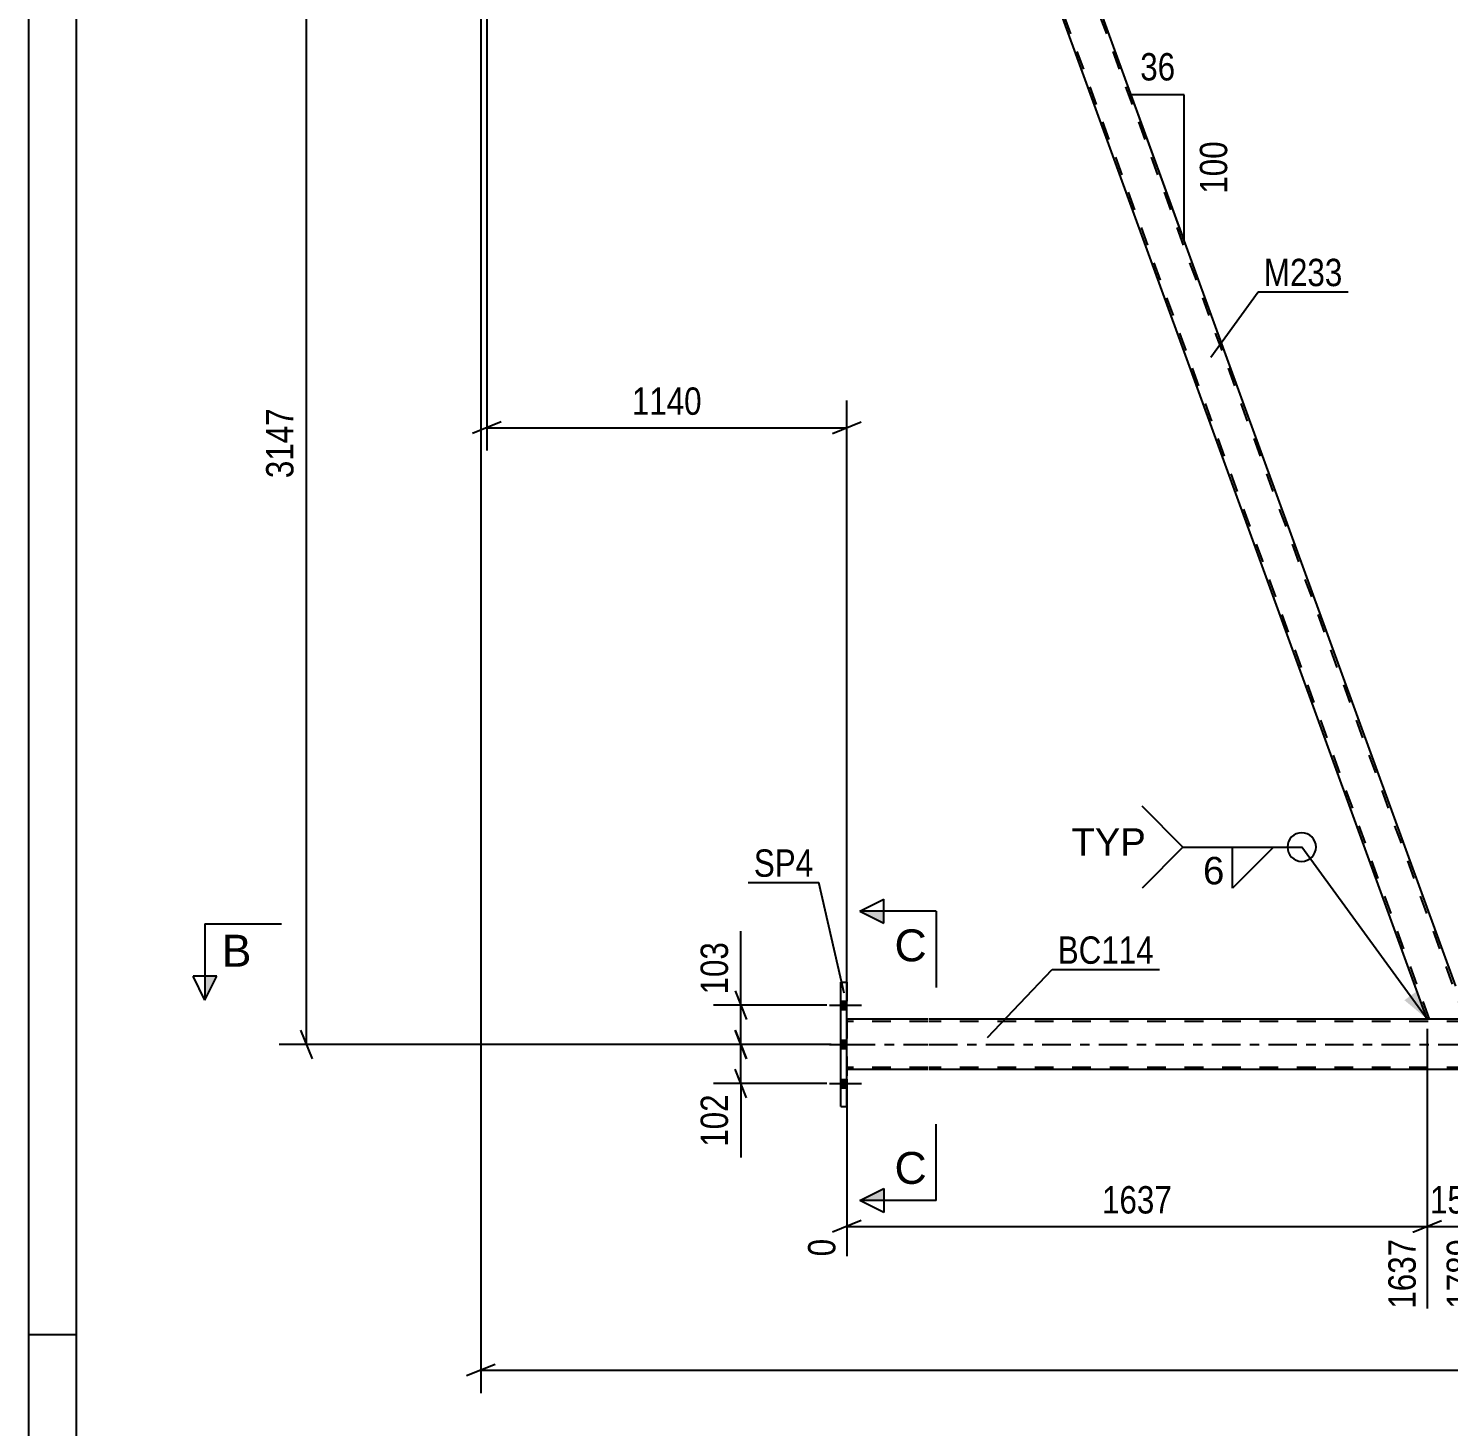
# Model space of a CAD drawing. Header units: millimetres. Extents: x 0 to 841, y 0 to 594.
# Drawn here: x 0 to 148.6, y 288.4 to 434.8 of the extents above; entities that cross this region are included whole.
import ezdxf

# ---------------------------------------------------------------- set-up
doc = ezdxf.new("R2010")
doc.units = ezdxf.units.MM
doc.linetypes.add('DXK_LINE_DOT2', pattern=[3.9198, 1.9599, -1.9599])
doc.linetypes.add('DXK_LINE_DOT3', pattern=[5.9187, 2.979, -0.9799, 0.9799, -0.9799])
doc.styles.add('Arial', font='ARIAL.TTF', dxfattribs={"height": 0.2})
doc.styles.add('Arial Narrow', font='ARIALN.TTF', dxfattribs={"height": 0.2})

# ---------------------------------------------------------------- blocks, each defined once
blk = doc.blocks.new('Unknown-389786769-1133 - 25525')
at = {"color": 5, "linetype": 'Continuous'}
for p, q in [((0, 594), (0, 0)), ((5, 589), (5, 5)), ((5, 298), (0, 298))]:
    blk.add_line(p, q, dxfattribs=at)
blk = doc.blocks.new('Bolt-389786769-2339 - 2334')
at = {"linetype": 'Continuous'}
for points in [[(85.66, 332.06), (85.66, 332.94), (85.02, 332.94), (85.02, 332.06)], [(85.66, 332.06), (85.66, 332.94), (85.02, 332.94), (85.02, 332.06)], [(85.66, 332.06), (85.66, 332.94), (85.02, 332.94), (85.02, 332.06)], [(85.66, 327.96), (85.66, 328.84), (85.02, 328.84), (85.02, 327.96)], [(85.66, 327.96), (85.66, 328.84), (85.02, 328.84), (85.02, 327.96)], [(85.66, 323.86), (85.66, 324.74), (85.02, 324.74), (85.02, 323.86)], [(85.66, 323.86), (85.66, 324.74), (85.02, 324.74), (85.02, 323.86)], [(85.66, 323.86), (85.66, 324.74), (85.02, 324.74), (85.02, 323.86)]]:
    blk.add_hatch(color=1, dxfattribs=at).paths.add_polyline_path(points)
at = {"color": 1, "linetype": 'Continuous'}
for p, q in [((83.86, 332.5), (87.18, 332.5)), ((83.86, 332.5), (87.18, 332.5)), ((83.86, 332.5), (87.18, 332.5)), ((85.02, 332.94), (85.66, 332.94)), ((85.02, 332.94), (85.66, 332.94)), ((85.02, 332.94), (85.66, 332.94)), ((85.02, 332.06), (85.66, 332.06)), ((85.02, 332.06), (85.66, 332.06)), ((85.02, 332.06), (85.66, 332.06)), ((85.02, 328.84), (85.66, 328.84)), ((85.02, 328.84), (85.66, 328.84)), ((83.86, 328.4), (87.18, 328.4)), ((83.86, 328.4), (87.18, 328.4)), ((85.02, 327.96), (85.66, 327.96)), ((85.02, 327.96), (85.66, 327.96)), ((83.86, 324.3), (87.18, 324.3)), ((83.86, 324.3), (87.18, 324.3)), ((83.86, 324.3), (87.18, 324.3)), ((85.02, 324.74), (85.66, 324.74)), ((85.02, 324.74), (85.66, 324.74)), ((85.02, 324.74), (85.66, 324.74)), ((85.02, 323.86), (85.66, 323.86)), ((85.02, 323.86), (85.66, 323.86)), ((85.02, 323.86), (85.66, 323.86))]:
    blk.add_line(p, q, dxfattribs=at)
blk = doc.blocks.new('Part-389786769-2422 - 2334')
at = {"color": 2, "linetype": 'Continuous'}
for p, q in [((94.18, 331.04), (85.66, 331.04)), ((227.07, 331.04), (94.28, 331.04)), ((94.18, 325.76), (85.66, 325.76)), ((227.07, 325.76), (94.28, 325.76))]:
    blk.add_line(p, q, dxfattribs=at)
at = {"color": 7, "linetype": 'DXK_LINE_DOT2'}
for p, q in [((85.66, 331.04), (85.66, 325.76)), ((85.66, 325.76), (85.66, 331.04)), ((94.18, 330.8), (85.66, 330.8)), ((765.82, 330.8), (94.28, 330.8)), ((94.18, 326), (85.66, 326)), ((765.82, 326), (94.28, 326))]:
    blk.add_line(p, q, dxfattribs=at)
at = {"color": 7, "linetype": 'DXK_LINE_DOT3'}
for p, q in [((85.66, 328.4), (94.18, 328.4)), ((94.28, 328.4), (765.82, 328.4))]:
    blk.add_line(p, q, dxfattribs=at)
blk = doc.blocks.new('Part-389786769-2567 - 2334')
at = {"color": 2, "linetype": 'Continuous'}
for p, q in [((146.4, 331.04), (102.28, 452.26)), ((102.28, 452.26), (106.53, 452.26)), ((149.39, 334.51), (106.53, 452.26))]:
    blk.add_line(p, q, dxfattribs=at)
at = {"color": 7, "linetype": 'DXK_LINE_DOT2'}
for p, q in [((146.65, 331.04), (102.53, 452.26)), ((150.4, 331.04), (106.28, 452.26)), ((150.65, 331.04), (149.39, 334.51)), ((150.65, 331.04), (146.4, 331.04)), ((150.14, 331.04), (146.91, 331.04))]:
    blk.add_line(p, q, dxfattribs=at)
blk = doc.blocks.new('Part-389786769-2502 - 2334')
at = {"color": 2, "linetype": 'Continuous'}
for p, q in [((85.02, 334.9), (85.02, 334.9)), ((85.02, 334.9), (85.66, 334.9)), ((85.02, 321.9), (85.02, 334.9)), ((85.66, 334.9), (85.66, 334.9)), ((85.66, 321.9), (85.66, 334.9)), ((85.02, 321.9), (85.66, 321.9)), ((85.66, 321.9), (85.66, 321.9))]:
    blk.add_line(p, q, dxfattribs=at)
at = {"color": 7, "linetype": 'DXK_LINE_DOT2'}
for p, q in [((85.02, 321.9), (85.02, 334.9)), ((85.66, 334.9), (85.66, 321.9)), ((85.66, 321.9), (85.66, 321.9))]:
    blk.add_line(p, q, dxfattribs=at)
blk = doc.blocks.new('StraightDimension-389786769-31062 - 2334')
at = {"color": 7, "linetype": 'Continuous'}
for p, q in [((74.57, 332.5), (74.57, 340.24)), ((74.57, 332.5), (74.57, 340.24)), ((73.97, 334), (75.17, 331)), ((83.57, 332.5), (71.72, 332.5)), ((74.57, 328.4), (74.57, 332.5)), ((75.17, 326.9), (73.97, 329.9)), ((83.57, 328.4), (71.72, 328.4))]:
    blk.add_line(p, q, dxfattribs=at)
at = {"color": 0}
blk.add_wipeout([(73.82, 339.71), (69.62, 339.71), (69.62, 333.03), (73.82, 333.03)], dxfattribs=at)
at = {"color": 3, "style": 'Arial Narrow'}
blk.add_text('103', height=2.863, rotation=90.0002, dxfattribs=at).set_placement((73.22, 333.63))
blk = doc.blocks.new('StraightDimension-389786769-32035 - 2334')
at = {"color": 7, "linetype": 'Continuous'}
for p, q in [((146.4, 330.04), (146.4, 300.74)), ((152.5, 330.04), (152.5, 300.74)), ((144.9, 308.75), (147.9, 309.95)), ((146.4, 309.35), (152.5, 309.35)), ((154, 309.95), (151, 308.75))]:
    blk.add_line(p, q, dxfattribs=at)
at = {"color": 0}
blk.add_wipeout([(152.79, 310.1), (152.79, 314.3), (146.1, 314.3), (146.1, 310.1)], dxfattribs=at)
at = {"color": 0, "linetype": 'Continuous'}
blk.add_wipeout([(151.9, 308.65), (147.7, 308.65), (147.7, 300.14), (151.9, 300.14)], dxfattribs=at)
at = {"color": 3, "style": 'Arial Narrow'}
blk.add_text('153', height=2.863, dxfattribs=at).set_placement((146.7, 310.7))
at = {"color": 3, "linetype": 'Continuous', "style": 'Arial Narrow'}
blk.add_text('1789', height=2.863, rotation=90.0002, dxfattribs=at).set_placement((151.3, 300.74))
blk = doc.blocks.new('StraightDimension-389786769-32312 - 2334')
at = {"color": 7, "linetype": 'Continuous'}
for p, q in [((47.34, 446.76), (47.34, 291.9)), ((48.84, 294.9), (45.84, 293.7)), ((47.34, 294.3), (775.08, 294.3))]:
    blk.add_line(p, q, dxfattribs=at)
blk = doc.blocks.new('StraightDimension-389786769-8886 - 2334')
at = {"color": 7, "linetype": 'Continuous'}
for p, q in [((29.69, 452.76), (28.49, 455.76)), ((46.34, 454.26), (26.24, 454.26)), ((29.09, 328.4), (29.09, 454.26)), ((28.49, 329.9), (29.69, 326.9)), ((84.02, 328.4), (26.24, 328.4))]:
    blk.add_line(p, q, dxfattribs=at)
at = {"color": 0}
blk.add_wipeout([(28.34, 395.59), (24.14, 395.59), (24.14, 387.08), (28.34, 387.08)], dxfattribs=at)
at = {"color": 3, "style": 'Arial Narrow'}
blk.add_text('3147', height=2.863, rotation=90.0002, dxfattribs=at).set_placement((27.74, 387.68))
blk = doc.blocks.new('StraightDimension-389786769-8907 - 2334')
at = {"color": 7, "linetype": 'Continuous'}
for p, q in [((47.98, 451.34), (47.98, 390.56)), ((85.66, 332.04), (85.66, 395.81)), ((49.48, 393.56), (46.48, 392.36)), ((47.98, 392.96), (85.66, 392.96)), ((84.16, 392.36), (87.16, 393.56))]:
    blk.add_line(p, q, dxfattribs=at)
at = {"color": 0}
blk.add_wipeout([(71.07, 393.71), (71.07, 397.91), (62.56, 397.91), (62.56, 393.71)], dxfattribs=at)
at = {"color": 3, "style": 'Arial Narrow'}
blk.add_text('1140', height=2.863, dxfattribs=at).set_placement((63.16, 394.31))
blk = doc.blocks.new('AngleDimension-389786769-9935 - 2334')
at = {"color": 7, "linetype": 'Continuous'}
for p, q in [((119.26, 417.28), (115.43, 427.81)), ((120.97, 427.81), (115.43, 427.81)), ((120.97, 412.59), (115.43, 427.81)), ((120.97, 412.59), (120.97, 427.81))]:
    blk.add_line(p, q, dxfattribs=at)
at = {"color": 0}
for points in [[(120.63, 428.71), (120.63, 432.91), (115.77, 432.91), (115.77, 428.71)], [(126.07, 423.54), (121.87, 423.54), (121.87, 416.86), (126.07, 416.86)]]:
    blk.add_wipeout(points, dxfattribs=at)
at = {"color": 3, "style": 'Arial Narrow'}
blk.add_text('36', height=2.863, dxfattribs=at).set_placement((116.37, 429.31))
blk.add_text('100', height=2.863, rotation=90.0002, dxfattribs=at).set_placement((125.47, 417.46))
blk = doc.blocks.new('StraightDimension-389786769-31063 - 2334')
at = {"color": 7, "linetype": 'Continuous'}
for p, q in [((73.97, 329.9), (75.17, 326.9)), ((83.57, 328.4), (71.72, 328.4)), ((74.57, 324.3), (74.57, 328.4)), ((75.17, 322.8), (73.97, 325.8)), ((83.57, 324.3), (71.72, 324.3)), ((74.57, 324.3), (74.57, 316.57)), ((74.57, 324.3), (74.57, 316.57))]:
    blk.add_line(p, q, dxfattribs=at)
at = {"color": 0}
blk.add_wipeout([(73.82, 323.78), (69.62, 323.78), (69.62, 317.09), (73.82, 317.09)], dxfattribs=at)
at = {"color": 3, "style": 'Arial Narrow'}
blk.add_text('102', height=2.863, rotation=90.0002, dxfattribs=at).set_placement((73.22, 317.69))
blk = doc.blocks.new('StraightDimension-389786769-32036 - 2334')
at = {"color": 7, "linetype": 'Continuous'}
for p, q in [((146.4, 330.04), (146.4, 300.74)), ((85.66, 324.76), (85.66, 306.22)), ((87.16, 309.95), (84.16, 308.75)), ((85.66, 309.35), (146.4, 309.35)), ((144.9, 308.75), (147.9, 309.95))]:
    blk.add_line(p, q, dxfattribs=at)
at = {"color": 0}
blk.add_wipeout([(120.28, 310.1), (120.28, 314.3), (111.77, 314.3), (111.77, 310.1)], dxfattribs=at)
at = {"color": 3, "style": 'Arial Narrow'}
blk.add_text('1637', height=2.863, dxfattribs=at).set_placement((112.37, 310.7))
at = {"color": 0, "linetype": 'Continuous'}
for points in [[(85.06, 308.65), (80.86, 308.65), (80.86, 305.62), (85.06, 305.62)], [(145.8, 308.65), (141.6, 308.65), (141.6, 300.14), (145.8, 300.14)]]:
    blk.add_wipeout(points, dxfattribs=at)
at = {"color": 3, "linetype": 'Continuous', "style": 'Arial Narrow'}
for s, height, p in [('0', 2.86, (84.46, 306.22)), ('1637', 2.863, (145.2, 300.74))]:
    blk.add_text(s, height=height, rotation=90.0002, dxfattribs=at).set_placement(p)
blk = doc.blocks.new('Mark-389786769-2418 - 2334')
at = {"color": 0}
blk.add_wipeout([(117.79, 336.84), (117.79, 339.84), (107.74, 339.84), (107.74, 336.84)], dxfattribs=at)
blk.add_wipeout([(117.79, 336.84), (117.79, 339.84), (107.74, 339.84), (107.74, 336.84)], dxfattribs=at)
at = {"color": 30, "linetype": 'Continuous'}
for p, q in [((100.4, 329.14), (107.14, 336.24)), ((107.14, 336.24), (118.39, 336.24))]:
    blk.add_line(p, q, dxfattribs=at)
at = {"color": 3, "style": 'Arial Narrow'}
blk.add_text('BC114', height=2.863, dxfattribs=at).set_placement((107.74, 336.84))
blk = doc.blocks.new('SectionMark-389786769-3488 - 2334')
at = {"linetype": 'Continuous'}
blk.add_hatch(color=6, dxfattribs=at).paths.add_polyline_path([(18.48, 335.54), (19.73, 335.54), (18.48, 333.04)])
at = {"color": 6, "linetype": 'Continuous'}
for p, q in [((18.48, 341.04), (26.48, 341.04)), ((18.48, 341.04), (18.48, 333.04)), ((18.48, 333.04), (17.23, 335.54)), ((19.73, 335.54), (17.23, 335.54)), ((18.48, 333.04), (19.73, 335.54))]:
    blk.add_line(p, q, dxfattribs=at)
at = {"color": 0, "linetype": 'Continuous'}
blk.add_wipeout([(23.34, 336.54), (23.34, 340.04), (20.23, 340.04), (20.23, 336.54)], dxfattribs=at)
at = {"color": 3, "linetype": 'Continuous', "style": 'Arial'}
blk.add_text('B', height=3.34, dxfattribs=at).set_placement((20.23, 336.54))
blk = doc.blocks.new('Mark-389786769-2498 - 2334')
at = {"color": 0}
blk.add_wipeout([(82.14, 345.95), (82.14, 348.95), (75.93, 348.95), (75.93, 345.95)], dxfattribs=at)
blk.add_wipeout([(82.14, 345.95), (82.14, 348.95), (75.93, 348.95), (75.93, 345.95)], dxfattribs=at)
at = {"color": 30, "linetype": 'Continuous'}
for p in [(75.33, 345.35), (85.37, 333.77)]:
    blk.add_line(p, (82.74, 345.35), dxfattribs=at)
at = {"color": 3, "style": 'Arial Narrow'}
blk.add_text('SP4', height=2.863, dxfattribs=at).set_placement((75.93, 345.95))
blk = doc.blocks.new('Mark-389786769-2563 - 2334')
at = {"color": 0}
blk.add_wipeout([(137.53, 407.78), (137.53, 410.78), (129.31, 410.78), (129.31, 407.78)], dxfattribs=at)
blk.add_wipeout([(137.53, 407.78), (137.53, 410.78), (129.31, 410.78), (129.31, 407.78)], dxfattribs=at)
at = {"color": 30, "linetype": 'Continuous'}
for p, q in [((123.77, 400.35), (128.71, 407.18)), ((128.71, 407.18), (138.13, 407.18))]:
    blk.add_line(p, q, dxfattribs=at)
at = {"color": 3, "style": 'Arial Narrow'}
blk.add_text('M233', height=2.863, dxfattribs=at).set_placement((129.31, 407.78))
blk = doc.blocks.new('SectionMark-389786769-10912 - 2334')
at = {"linetype": 'Continuous'}
for points in [[(89.52, 342.35), (89.52, 341.1), (87.02, 342.35)], [(89.52, 313.3), (89.52, 312.05), (87.02, 312.05)]]:
    blk.add_hatch(color=6, dxfattribs=at).paths.add_polyline_path(points)
at = {"color": 6, "linetype": 'Continuous'}
for p, q in [((87.02, 342.35), (89.52, 343.6)), ((89.52, 341.1), (89.52, 343.6)), ((95.02, 342.35), (87.02, 342.35)), ((87.02, 342.35), (89.52, 341.1)), ((95.02, 342.35), (95.02, 334.35)), ((95.02, 312.05), (95.02, 320.05)), ((87.02, 312.05), (89.52, 313.3)), ((89.52, 313.3), (89.52, 310.8)), ((95.02, 312.05), (87.02, 312.05)), ((89.52, 310.8), (87.02, 312.05))]:
    blk.add_line(p, q, dxfattribs=at)
at = {"color": 0, "linetype": 'Continuous'}
for points in [[(94.02, 337.1), (94.02, 340.6), (90.65, 340.6), (90.65, 337.1)], [(94.02, 313.8), (94.02, 317.3), (90.65, 317.3), (90.65, 313.8)]]:
    blk.add_wipeout(points, dxfattribs=at)
at = {"color": 3, "linetype": 'Continuous', "style": 'Arial'}
for p in [(90.65, 337.1), (90.65, 313.8)]:
    blk.add_text('C', height=3.34, dxfattribs=at).set_placement(p)
blk = doc.blocks.new('WeldMark-389786769-20099 - 2334')
at = {"linetype": 'Continuous'}
blk.add_hatch(color=30, dxfattribs=at).paths.add_polyline_path([(145.24, 333.91), (146.4, 331.04), (144.02, 333.03)])
at = {"color": 3, "linetype": 'Continuous'}
for q in [(116.56, 353.34), (116.56, 344.77)]:
    blk.add_line((120.84, 349.06), q, dxfattribs=at)
at = {"color": 30, "linetype": 'Continuous'}
blk.add_line((146.4, 331.04), (133.27, 349.06), dxfattribs=at)
at = {"color": 3, "linetype": 'Continuous'}
for start, end in [(90, 270), (270, 90)]:
    blk.add_arc((133.27, 349.06), 1.5, start, end, dxfattribs=at)
at = {"color": 0}
blk.add_wipeout([(125.37, 344.96), (125.37, 348.36), (122.74, 348.36), (122.74, 344.96)], dxfattribs=at)
at = {"color": 30, "linetype": 'Continuous'}
blk.add_line((120.84, 349.06), (133.27, 349.06), dxfattribs=at)
at = {"color": 3, "linetype": 'Continuous'}
for p, q in [((126.03, 349.06), (130.31, 349.06)), ((130.31, 349.06), (126.03, 344.77)), ((126.03, 344.77), (126.03, 349.06))]:
    blk.add_line(p, q, dxfattribs=at)
at = {"color": 3, "style": 'Arial'}
blk.add_text('6', height=2.87, dxfattribs=at).set_placement((122.94, 345.16))
at = {"color": 0, "linetype": 'Continuous'}
blk.add_wipeout([(116.94, 348.16), (116.94, 351.16), (109.17, 351.16), (109.17, 348.16)], dxfattribs=at)
blk.add_wipeout([(116.94, 348.16), (116.94, 351.16), (109.17, 351.16), (109.17, 348.16)], dxfattribs=at)
at = {"color": 3, "linetype": 'Continuous', "style": 'Arial'}
blk.add_text('TYP', height=2.865, dxfattribs=at).set_placement((109.17, 348.16))

msp = doc.modelspace()

# ---------------------------------------------------------------- block references
for name in ['Unknown-389786769-1133 - 25525', 'Part-389786769-2567 - 2334', 'Part-389786769-2502 - 2334', 'Bolt-389786769-2339 - 2334', 'Part-389786769-2422 - 2334']:
    msp.add_blockref(name, (0, 0))

# ---------------------------------------------------------------- next in the draw order: block references
for name in ['StraightDimension-389786769-31062 - 2334', 'StraightDimension-389786769-32035 - 2334']:
    msp.add_blockref(name, (0, 0))

# ---------------------------------------------------------------- next in the draw order: block references
msp.add_blockref('StraightDimension-389786769-32312 - 2334', (0, 0))

# ---------------------------------------------------------------- next in the draw order: block references
for name in ['StraightDimension-389786769-8886 - 2334', 'AngleDimension-389786769-9935 - 2334', 'Mark-389786769-2563 - 2334']:
    msp.add_blockref(name, (0, 0))

# ---------------------------------------------------------------- next in the draw order: block references
for name in ['StraightDimension-389786769-8907 - 2334', 'StraightDimension-389786769-31063 - 2334']:
    msp.add_blockref(name, (0, 0))

# ---------------------------------------------------------------- next in the draw order: block references
msp.add_blockref('StraightDimension-389786769-32036 - 2334', (0, 0))

# ---------------------------------------------------------------- next in the draw order: block references
msp.add_blockref('Mark-389786769-2418 - 2334', (0, 0))

# ---------------------------------------------------------------- next in the draw order: block references
msp.add_blockref('SectionMark-389786769-3488 - 2334', (0, 0))

# ---------------------------------------------------------------- next in the draw order: block references
for name in ['WeldMark-389786769-20099 - 2334', 'Mark-389786769-2498 - 2334', 'SectionMark-389786769-10912 - 2334']:
    msp.add_blockref(name, (0, 0))

doc.saveas('drawing.dxf')
